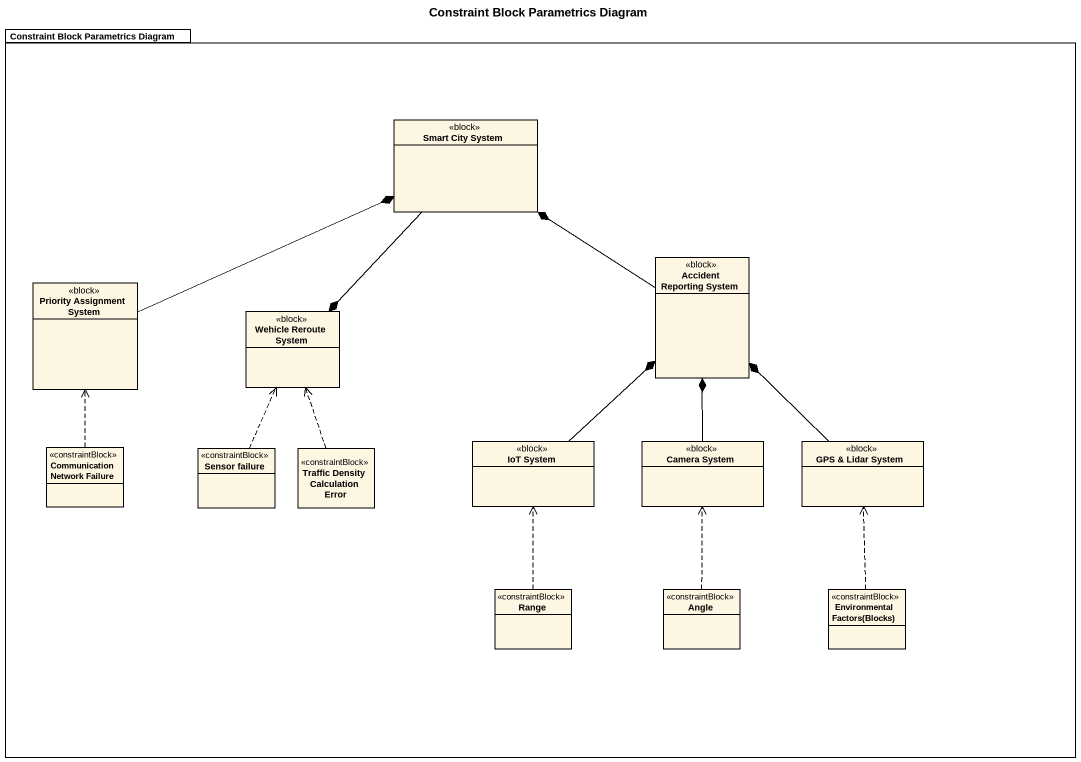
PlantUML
@startuml
title Constraint Block Parametrics Diagram
hide circle
hide empty members
package "Constraint Block Parametrics Diagram" as Constraint_Block {
  class "Smart City System" as Smart_City_System <<block>>
  class "Accident Reporting System" as Accident_Reporting_System <<block>>
  class "Priority Assignment System" as Priority_Assignment_System <<block>>
  class "Wehicle Reroute System" as Wehicle_Reroute_System <<block>>
  class "Communication Network Failure" as Communication_Network <<constraintBlock>>
  class "Sensor failure" as Sensor_failure <<constraintBlock>>
  class "Traffic Density Calculation Error" as Traffic_Density_Calculation <<constraintBlock>>
  class "IoT System" as IoT_System <<block>>
  class "Camera System" as Camera_System <<block>>
  class "GPS & Lidar System" as GPS_Lidar_System <<block>>
  class Range <<constraintBlock>>
  class Angle <<constraintBlock>>
  class "Environmental Factors(Blocks)" as Environmental_Factors_Blocks <<constraintBlock>>
}
Smart_City_System --* Wehicle_Reroute_System
Accident_Reporting_System -up-* Smart_City_System
Priority_Assignment_System -right-* Smart_City_System
Communication_Network .up.> Priority_Assignment_System
Sensor_failure .up.> Wehicle_Reroute_System
Traffic_Density_Calculation .up.> Wehicle_Reroute_System
IoT_System -up-* Accident_Reporting_System
Camera_System -up-* Accident_Reporting_System
GPS_Lidar_System -up-* Accident_Reporting_System
Range .up.> IoT_System
Angle .up.> Camera_System
Environmental_Factors_Blocks .up.> GPS_Lidar_System
@enduml
